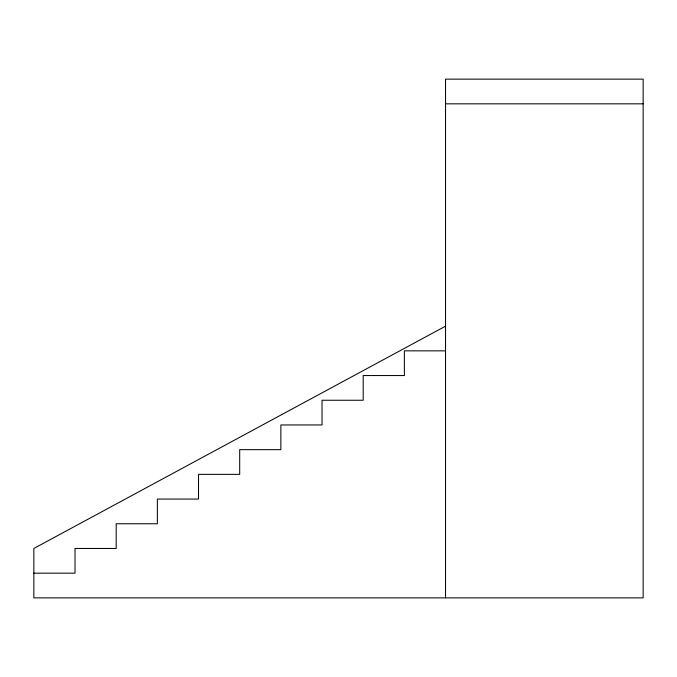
<?xml version="1.0" encoding="UTF-8"?>
<svg xmlns="http://www.w3.org/2000/svg" width="677" height="677" viewBox="0 0 677 677"><rect width="100%" height="100%" fill="white"/><g stroke="black" fill="none" stroke-linecap="round" stroke-linejoin="round"><path stroke-width="1.02" d="M445.542 326.153L33.85 548.463L33.85 597.867L643.15 597.867L643.15 79.133L445.542 79.133L445.542 597.867M445.542 103.835L643.15 103.835M445.542 350.847L404.372 350.847L404.372 375.549L363.202 375.549L363.202 400.251L322.032 400.251L322.032 424.953L280.862 424.953L280.862 449.655L239.692 449.655L239.692 474.357L198.522 474.357L198.522 499.059L157.36 499.059L157.36 523.761L116.19 523.761L116.19 548.463L75.02 548.463L75.02 573.165L33.85 573.165"/></g></svg>
